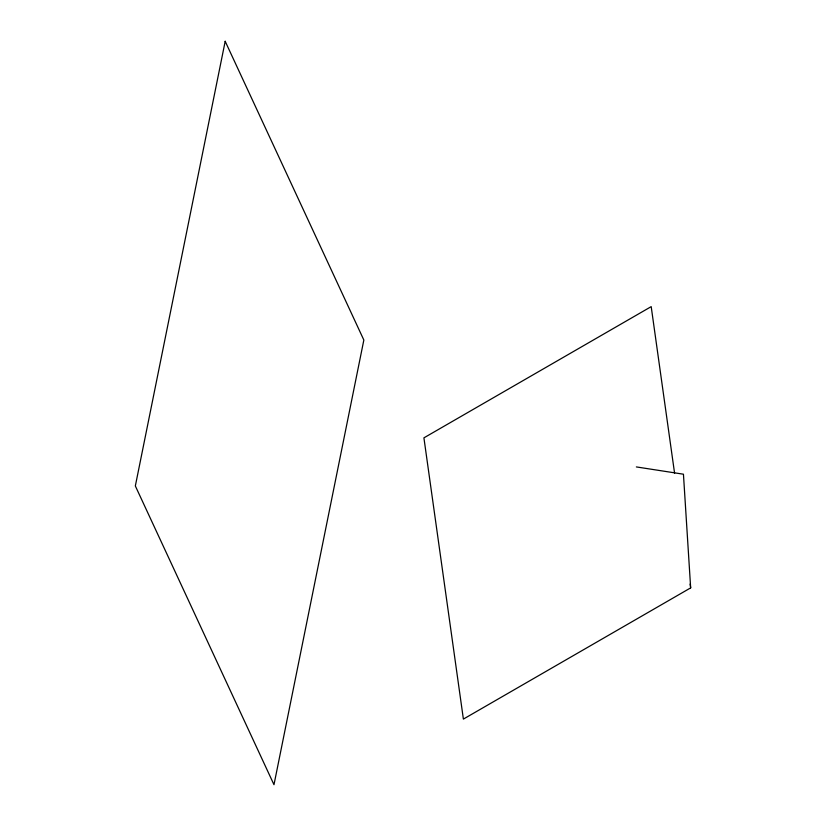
<?xml version="1.0" encoding="UTF-8"?>
<svg xmlns="http://www.w3.org/2000/svg" width="826" height="826" viewBox="0 0 826 826"><rect width="100%" height="100%" fill="white"/><g stroke="black" fill="none" stroke-linecap="round" stroke-linejoin="round"><path stroke-width="1.24" d="M636.361 466.927L683.443 474.207L690.66 587.875L463.386 719.095L423.914 437.852L651.198 306.632L674.594 473.339M690.123 584.054L690.66 587.875M225.188 41.3L135.34 485.956L273.984 784.7L363.843 340.044L225.188 41.3"/></g></svg>
